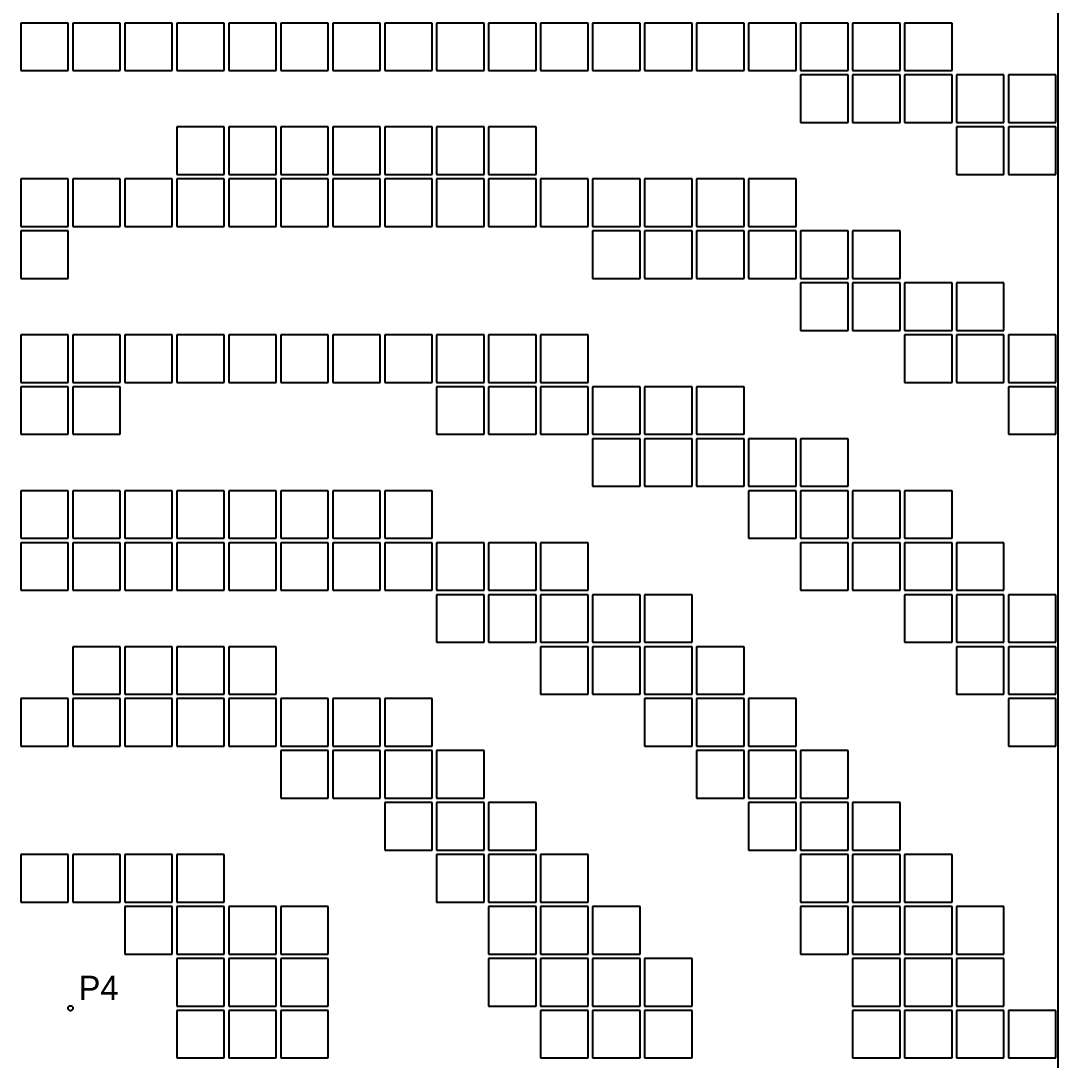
# Model space of a CAD drawing. Extents: x -243 to 243, y -243 to 243.
# Drawn here: x 115.5 to 243.2, y -128 to 0 of the extents above; entities that cross this region are included whole.
import ezdxf

# ---------------------------------------------------------------- set-up
doc = ezdxf.new("R2010")
doc.units = 0

msp = doc.modelspace()

# ---------------------------------------------------------------- linework, layer by layer
at = {"layer": 'BOARD'}
msp.add_line((243.2, -243.2), (243.2, 243.2), dxfattribs=at)
at = {"layer": 'FEEDS'}
msp.add_circle((121.6, -121.6), 0.3, dxfattribs=at)
at = {"layer": 'PATCHES'}
for p, q in [((121.325, -0.275), (115.475, -0.275)), ((115.475, -0.275), (115.475, -6.125)), ((121.325, -6.125), (121.325, -0.275)), ((127.725, -0.275), (121.875, -0.275)), ((121.875, -0.275), (121.875, -6.125)), ((127.725, -6.125), (127.725, -0.275)), ((134.125, -0.275), (128.275, -0.275)), ((128.275, -0.275), (128.275, -6.125)), ((134.125, -6.125), (134.125, -0.275)), ((140.525, -0.275), (134.675, -0.275)), ((134.675, -0.275), (134.675, -6.125)), ((140.525, -6.125), (140.525, -0.275)), ((146.925, -0.275), (141.075, -0.275)), ((141.075, -0.275), (141.075, -6.125)), ((146.925, -6.125), (146.925, -0.275)), ((153.325, -0.275), (147.475, -0.275)), ((147.475, -0.275), (147.475, -6.125)), ((153.325, -6.125), (153.325, -0.275)), ((159.725, -0.275), (153.875, -0.275)), ((153.875, -0.275), (153.875, -6.125)), ((159.725, -6.125), (159.725, -0.275)), ((166.125, -0.275), (160.275, -0.275)), ((160.275, -0.275), (160.275, -6.125)), ((166.125, -6.125), (166.125, -0.275)), ((172.525, -0.275), (166.675, -0.275)), ((166.675, -0.275), (166.675, -6.125)), ((172.525, -6.125), (172.525, -0.275)), ((178.925, -0.275), (173.075, -0.275)), ((173.075, -0.275), (173.075, -6.125)), ((178.925, -6.125), (178.925, -0.275)), ((185.325, -0.275), (179.475, -0.275)), ((179.475, -0.275), (179.475, -6.125)), ((185.325, -6.125), (185.325, -0.275)), ((191.725, -0.275), (185.875, -0.275)), ((185.875, -0.275), (185.875, -6.125)), ((191.725, -6.125), (191.725, -0.275)), ((198.125, -0.275), (192.275, -0.275)), ((192.275, -0.275), (192.275, -6.125)), ((198.125, -6.125), (198.125, -0.275)), ((204.525, -0.275), (198.675, -0.275)), ((198.675, -0.275), (198.675, -6.125)), ((204.525, -6.125), (204.525, -0.275)), ((210.925, -0.275), (205.075, -0.275)), ((205.075, -0.275), (205.075, -6.125)), ((210.925, -6.125), (210.925, -0.275)), ((217.325, -0.275), (211.475, -0.275)), ((211.475, -0.275), (211.475, -6.125)), ((217.325, -6.125), (217.325, -0.275)), ((223.725, -0.275), (217.875, -0.275)), ((217.875, -0.275), (217.875, -6.125)), ((223.725, -6.125), (223.725, -0.275)), ((230.125, -0.275), (224.275, -0.275)), ((224.275, -0.275), (224.275, -6.125)), ((230.125, -6.125), (230.125, -0.275)), ((115.475, -6.125), (121.325, -6.125)), ((121.875, -6.125), (127.725, -6.125)), ((128.275, -6.125), (134.125, -6.125)), ((134.675, -6.125), (140.525, -6.125)), ((141.075, -6.125), (146.925, -6.125)), ((147.475, -6.125), (153.325, -6.125)), ((153.875, -6.125), (159.725, -6.125)), ((160.275, -6.125), (166.125, -6.125)), ((166.675, -6.125), (172.525, -6.125)), ((173.075, -6.125), (178.925, -6.125)), ((179.475, -6.125), (185.325, -6.125)), ((185.875, -6.125), (191.725, -6.125)), ((192.275, -6.125), (198.125, -6.125)), ((198.675, -6.125), (204.525, -6.125)), ((205.075, -6.125), (210.925, -6.125)), ((211.475, -6.125), (217.325, -6.125)), ((217.875, -6.125), (223.725, -6.125)), ((224.275, -6.125), (230.125, -6.125)), ((217.325, -6.675), (211.475, -6.675)), ((211.475, -6.675), (211.475, -12.525)), ((217.325, -12.525), (217.325, -6.675)), ((223.725, -6.675), (217.875, -6.675)), ((217.875, -6.675), (217.875, -12.525)), ((223.725, -12.525), (223.725, -6.675)), ((230.125, -6.675), (224.275, -6.675)), ((224.275, -6.675), (224.275, -12.525)), ((230.125, -12.525), (230.125, -6.675)), ((236.525, -6.675), (230.675, -6.675)), ((230.675, -6.675), (230.675, -12.525)), ((236.525, -12.525), (236.525, -6.675)), ((242.925, -6.675), (237.075, -6.675)), ((237.075, -6.675), (237.075, -12.525)), ((242.925, -12.525), (242.925, -6.675)), ((211.475, -12.525), (217.325, -12.525)), ((217.875, -12.525), (223.725, -12.525)), ((224.275, -12.525), (230.125, -12.525)), ((230.675, -12.525), (236.525, -12.525)), ((237.075, -12.525), (242.925, -12.525)), ((140.525, -13.075), (134.675, -13.075)), ((134.675, -13.075), (134.675, -18.925)), ((140.525, -18.925), (140.525, -13.075)), ((146.925, -13.075), (141.075, -13.075)), ((141.075, -13.075), (141.075, -18.925)), ((146.925, -18.925), (146.925, -13.075)), ((153.325, -13.075), (147.475, -13.075)), ((147.475, -13.075), (147.475, -18.925)), ((153.325, -18.925), (153.325, -13.075)), ((159.725, -13.075), (153.875, -13.075)), ((153.875, -13.075), (153.875, -18.925)), ((159.725, -18.925), (159.725, -13.075)), ((166.125, -13.075), (160.275, -13.075)), ((160.275, -13.075), (160.275, -18.925)), ((166.125, -18.925), (166.125, -13.075)), ((172.525, -13.075), (166.675, -13.075)), ((166.675, -13.075), (166.675, -18.925)), ((172.525, -18.925), (172.525, -13.075)), ((178.925, -13.075), (173.075, -13.075)), ((173.075, -13.075), (173.075, -18.925)), ((178.925, -18.925), (178.925, -13.075)), ((236.525, -13.075), (230.675, -13.075)), ((230.675, -13.075), (230.675, -18.925)), ((236.525, -18.925), (236.525, -13.075)), ((242.925, -13.075), (237.075, -13.075)), ((237.075, -13.075), (237.075, -18.925)), ((242.925, -18.925), (242.925, -13.075)), ((134.675, -18.925), (140.525, -18.925)), ((141.075, -18.925), (146.925, -18.925)), ((147.475, -18.925), (153.325, -18.925)), ((153.875, -18.925), (159.725, -18.925)), ((160.275, -18.925), (166.125, -18.925)), ((166.675, -18.925), (172.525, -18.925)), ((173.075, -18.925), (178.925, -18.925)), ((230.675, -18.925), (236.525, -18.925)), ((237.075, -18.925), (242.925, -18.925)), ((121.325, -19.475), (115.475, -19.475)), ((115.475, -19.475), (115.475, -25.325)), ((121.325, -25.325), (121.325, -19.475)), ((127.725, -19.475), (121.875, -19.475)), ((121.875, -19.475), (121.875, -25.325)), ((127.725, -25.325), (127.725, -19.475)), ((134.125, -19.475), (128.275, -19.475)), ((128.275, -19.475), (128.275, -25.325)), ((134.125, -25.325), (134.125, -19.475)), ((140.525, -19.475), (134.675, -19.475)), ((134.675, -19.475), (134.675, -25.325)), ((140.525, -25.325), (140.525, -19.475)), ((146.925, -19.475), (141.075, -19.475)), ((141.075, -19.475), (141.075, -25.325)), ((146.925, -25.325), (146.925, -19.475)), ((153.325, -19.475), (147.475, -19.475)), ((147.475, -19.475), (147.475, -25.325)), ((153.325, -25.325), (153.325, -19.475)), ((159.725, -19.475), (153.875, -19.475)), ((153.875, -19.475), (153.875, -25.325)), ((159.725, -25.325), (159.725, -19.475)), ((166.125, -19.475), (160.275, -19.475)), ((160.275, -19.475), (160.275, -25.325)), ((166.125, -25.325), (166.125, -19.475)), ((172.525, -19.475), (166.675, -19.475)), ((166.675, -19.475), (166.675, -25.325)), ((172.525, -25.325), (172.525, -19.475)), ((178.925, -19.475), (173.075, -19.475)), ((173.075, -19.475), (173.075, -25.325)), ((178.925, -25.325), (178.925, -19.475)), ((185.325, -19.475), (179.475, -19.475)), ((179.475, -19.475), (179.475, -25.325)), ((185.325, -25.325), (185.325, -19.475)), ((191.725, -19.475), (185.875, -19.475)), ((185.875, -19.475), (185.875, -25.325)), ((191.725, -25.325), (191.725, -19.475)), ((198.125, -19.475), (192.275, -19.475)), ((192.275, -19.475), (192.275, -25.325)), ((198.125, -25.325), (198.125, -19.475)), ((204.525, -19.475), (198.675, -19.475)), ((198.675, -19.475), (198.675, -25.325)), ((204.525, -25.325), (204.525, -19.475)), ((210.925, -19.475), (205.075, -19.475)), ((205.075, -19.475), (205.075, -25.325)), ((210.925, -25.325), (210.925, -19.475)), ((115.475, -25.325), (121.325, -25.325)), ((121.875, -25.325), (127.725, -25.325)), ((128.275, -25.325), (134.125, -25.325)), ((134.675, -25.325), (140.525, -25.325)), ((141.075, -25.325), (146.925, -25.325)), ((147.475, -25.325), (153.325, -25.325)), ((153.875, -25.325), (159.725, -25.325)), ((160.275, -25.325), (166.125, -25.325)), ((166.675, -25.325), (172.525, -25.325)), ((173.075, -25.325), (178.925, -25.325)), ((179.475, -25.325), (185.325, -25.325)), ((185.875, -25.325), (191.725, -25.325)), ((192.275, -25.325), (198.125, -25.325)), ((198.675, -25.325), (204.525, -25.325)), ((205.075, -25.325), (210.925, -25.325)), ((121.325, -25.875), (115.475, -25.875)), ((115.475, -25.875), (115.475, -31.725)), ((121.325, -31.725), (121.325, -25.875)), ((191.725, -25.875), (185.875, -25.875)), ((185.875, -25.875), (185.875, -31.725)), ((191.725, -31.725), (191.725, -25.875)), ((198.125, -25.875), (192.275, -25.875)), ((192.275, -25.875), (192.275, -31.725)), ((198.125, -31.725), (198.125, -25.875)), ((204.525, -25.875), (198.675, -25.875)), ((198.675, -25.875), (198.675, -31.725)), ((204.525, -31.725), (204.525, -25.875)), ((210.925, -25.875), (205.075, -25.875)), ((205.075, -25.875), (205.075, -31.725)), ((210.925, -31.725), (210.925, -25.875)), ((217.325, -25.875), (211.475, -25.875)), ((211.475, -25.875), (211.475, -31.725)), ((217.325, -31.725), (217.325, -25.875)), ((223.725, -25.875), (217.875, -25.875)), ((217.875, -25.875), (217.875, -31.725)), ((223.725, -31.725), (223.725, -25.875)), ((115.475, -31.725), (121.325, -31.725)), ((185.875, -31.725), (191.725, -31.725)), ((192.275, -31.725), (198.125, -31.725)), ((198.675, -31.725), (204.525, -31.725)), ((205.075, -31.725), (210.925, -31.725)), ((211.475, -31.725), (217.325, -31.725)), ((217.875, -31.725), (223.725, -31.725)), ((217.325, -32.275), (211.475, -32.275)), ((211.475, -32.275), (211.475, -38.125)), ((217.325, -38.125), (217.325, -32.275)), ((223.725, -32.275), (217.875, -32.275)), ((217.875, -32.275), (217.875, -38.125)), ((223.725, -38.125), (223.725, -32.275)), ((230.125, -32.275), (224.275, -32.275)), ((224.275, -32.275), (224.275, -38.125)), ((230.125, -38.125), (230.125, -32.275)), ((236.525, -32.275), (230.675, -32.275)), ((230.675, -32.275), (230.675, -38.125)), ((236.525, -38.125), (236.525, -32.275)), ((211.475, -38.125), (217.325, -38.125)), ((217.875, -38.125), (223.725, -38.125)), ((224.275, -38.125), (230.125, -38.125)), ((230.675, -38.125), (236.525, -38.125)), ((121.325, -38.675), (115.475, -38.675)), ((115.475, -38.675), (115.475, -44.525)), ((121.325, -44.525), (121.325, -38.675)), ((127.725, -38.675), (121.875, -38.675)), ((121.875, -38.675), (121.875, -44.525)), ((127.725, -44.525), (127.725, -38.675)), ((134.125, -38.675), (128.275, -38.675)), ((128.275, -38.675), (128.275, -44.525)), ((134.125, -44.525), (134.125, -38.675)), ((140.525, -38.675), (134.675, -38.675)), ((134.675, -38.675), (134.675, -44.525)), ((140.525, -44.525), (140.525, -38.675)), ((146.925, -38.675), (141.075, -38.675)), ((141.075, -38.675), (141.075, -44.525)), ((146.925, -44.525), (146.925, -38.675)), ((153.325, -38.675), (147.475, -38.675)), ((147.475, -38.675), (147.475, -44.525)), ((153.325, -44.525), (153.325, -38.675)), ((159.725, -38.675), (153.875, -38.675)), ((153.875, -38.675), (153.875, -44.525)), ((159.725, -44.525), (159.725, -38.675)), ((166.125, -38.675), (160.275, -38.675)), ((160.275, -38.675), (160.275, -44.525)), ((166.125, -44.525), (166.125, -38.675)), ((172.525, -38.675), (166.675, -38.675)), ((166.675, -38.675), (166.675, -44.525)), ((172.525, -44.525), (172.525, -38.675)), ((178.925, -38.675), (173.075, -38.675)), ((173.075, -38.675), (173.075, -44.525)), ((178.925, -44.525), (178.925, -38.675)), ((185.325, -38.675), (179.475, -38.675)), ((179.475, -38.675), (179.475, -44.525)), ((185.325, -44.525), (185.325, -38.675)), ((230.125, -38.675), (224.275, -38.675)), ((224.275, -38.675), (224.275, -44.525)), ((230.125, -44.525), (230.125, -38.675)), ((236.525, -38.675), (230.675, -38.675)), ((230.675, -38.675), (230.675, -44.525)), ((236.525, -44.525), (236.525, -38.675)), ((242.925, -38.675), (237.075, -38.675)), ((237.075, -38.675), (237.075, -44.525)), ((242.925, -44.525), (242.925, -38.675)), ((115.475, -44.525), (121.325, -44.525)), ((121.875, -44.525), (127.725, -44.525)), ((128.275, -44.525), (134.125, -44.525)), ((134.675, -44.525), (140.525, -44.525)), ((141.075, -44.525), (146.925, -44.525)), ((147.475, -44.525), (153.325, -44.525)), ((153.875, -44.525), (159.725, -44.525)), ((160.275, -44.525), (166.125, -44.525)), ((166.675, -44.525), (172.525, -44.525)), ((173.075, -44.525), (178.925, -44.525)), ((179.475, -44.525), (185.325, -44.525)), ((224.275, -44.525), (230.125, -44.525)), ((230.675, -44.525), (236.525, -44.525)), ((237.075, -44.525), (242.925, -44.525)), ((121.325, -45.075), (115.475, -45.075)), ((115.475, -45.075), (115.475, -50.925)), ((121.325, -50.925), (121.325, -45.075)), ((127.725, -45.075), (121.875, -45.075)), ((121.875, -45.075), (121.875, -50.925)), ((127.725, -50.925), (127.725, -45.075)), ((172.525, -45.075), (166.675, -45.075)), ((166.675, -45.075), (166.675, -50.925)), ((172.525, -50.925), (172.525, -45.075)), ((178.925, -45.075), (173.075, -45.075)), ((173.075, -45.075), (173.075, -50.925)), ((178.925, -50.925), (178.925, -45.075)), ((185.325, -45.075), (179.475, -45.075)), ((179.475, -45.075), (179.475, -50.925)), ((185.325, -50.925), (185.325, -45.075)), ((191.725, -45.075), (185.875, -45.075)), ((185.875, -45.075), (185.875, -50.925)), ((191.725, -50.925), (191.725, -45.075)), ((198.125, -45.075), (192.275, -45.075)), ((192.275, -45.075), (192.275, -50.925)), ((198.125, -50.925), (198.125, -45.075)), ((204.525, -45.075), (198.675, -45.075)), ((198.675, -45.075), (198.675, -50.925)), ((204.525, -50.925), (204.525, -45.075)), ((242.925, -45.075), (237.075, -45.075)), ((237.075, -45.075), (237.075, -50.925)), ((242.925, -50.925), (242.925, -45.075)), ((115.475, -50.925), (121.325, -50.925)), ((121.875, -50.925), (127.725, -50.925)), ((166.675, -50.925), (172.525, -50.925)), ((173.075, -50.925), (178.925, -50.925)), ((179.475, -50.925), (185.325, -50.925)), ((185.875, -50.925), (191.725, -50.925)), ((192.275, -50.925), (198.125, -50.925)), ((198.675, -50.925), (204.525, -50.925)), ((237.075, -50.925), (242.925, -50.925)), ((191.725, -51.475), (185.875, -51.475)), ((185.875, -51.475), (185.875, -57.325)), ((191.725, -57.325), (191.725, -51.475)), ((198.125, -51.475), (192.275, -51.475)), ((192.275, -51.475), (192.275, -57.325)), ((198.125, -57.325), (198.125, -51.475)), ((204.525, -51.475), (198.675, -51.475)), ((198.675, -51.475), (198.675, -57.325)), ((204.525, -57.325), (204.525, -51.475)), ((210.925, -51.475), (205.075, -51.475)), ((205.075, -51.475), (205.075, -57.325)), ((210.925, -57.325), (210.925, -51.475)), ((217.325, -51.475), (211.475, -51.475)), ((211.475, -51.475), (211.475, -57.325)), ((217.325, -57.325), (217.325, -51.475)), ((185.875, -57.325), (191.725, -57.325)), ((192.275, -57.325), (198.125, -57.325)), ((198.675, -57.325), (204.525, -57.325)), ((205.075, -57.325), (210.925, -57.325)), ((211.475, -57.325), (217.325, -57.325)), ((121.325, -57.875), (115.475, -57.875)), ((115.475, -57.875), (115.475, -63.725)), ((121.325, -63.725), (121.325, -57.875)), ((127.725, -57.875), (121.875, -57.875)), ((121.875, -57.875), (121.875, -63.725)), ((127.725, -63.725), (127.725, -57.875)), ((134.125, -57.875), (128.275, -57.875)), ((128.275, -57.875), (128.275, -63.725)), ((134.125, -63.725), (134.125, -57.875)), ((140.525, -57.875), (134.675, -57.875)), ((134.675, -57.875), (134.675, -63.725)), ((140.525, -63.725), (140.525, -57.875)), ((146.925, -57.875), (141.075, -57.875)), ((141.075, -57.875), (141.075, -63.725)), ((146.925, -63.725), (146.925, -57.875)), ((153.325, -57.875), (147.475, -57.875)), ((147.475, -57.875), (147.475, -63.725)), ((153.325, -63.725), (153.325, -57.875)), ((159.725, -57.875), (153.875, -57.875)), ((153.875, -57.875), (153.875, -63.725)), ((159.725, -63.725), (159.725, -57.875)), ((166.125, -57.875), (160.275, -57.875)), ((160.275, -57.875), (160.275, -63.725)), ((166.125, -63.725), (166.125, -57.875)), ((210.925, -57.875), (205.075, -57.875)), ((205.075, -57.875), (205.075, -63.725)), ((210.925, -63.725), (210.925, -57.875)), ((217.325, -57.875), (211.475, -57.875)), ((211.475, -57.875), (211.475, -63.725)), ((217.325, -63.725), (217.325, -57.875)), ((223.725, -57.875), (217.875, -57.875)), ((217.875, -57.875), (217.875, -63.725)), ((223.725, -63.725), (223.725, -57.875)), ((230.125, -57.875), (224.275, -57.875)), ((224.275, -57.875), (224.275, -63.725)), ((230.125, -63.725), (230.125, -57.875)), ((115.475, -63.725), (121.325, -63.725)), ((121.875, -63.725), (127.725, -63.725)), ((128.275, -63.725), (134.125, -63.725)), ((134.675, -63.725), (140.525, -63.725)), ((141.075, -63.725), (146.925, -63.725)), ((147.475, -63.725), (153.325, -63.725)), ((153.875, -63.725), (159.725, -63.725)), ((160.275, -63.725), (166.125, -63.725)), ((205.075, -63.725), (210.925, -63.725)), ((211.475, -63.725), (217.325, -63.725)), ((217.875, -63.725), (223.725, -63.725)), ((224.275, -63.725), (230.125, -63.725)), ((121.325, -64.275), (115.475, -64.275)), ((115.475, -64.275), (115.475, -70.125)), ((121.325, -70.125), (121.325, -64.275)), ((127.725, -64.275), (121.875, -64.275)), ((121.875, -64.275), (121.875, -70.125)), ((127.725, -70.125), (127.725, -64.275)), ((134.125, -64.275), (128.275, -64.275)), ((128.275, -64.275), (128.275, -70.125)), ((134.125, -70.125), (134.125, -64.275)), ((140.525, -64.275), (134.675, -64.275)), ((134.675, -64.275), (134.675, -70.125)), ((140.525, -70.125), (140.525, -64.275)), ((146.925, -64.275), (141.075, -64.275)), ((141.075, -64.275), (141.075, -70.125)), ((146.925, -70.125), (146.925, -64.275)), ((153.325, -64.275), (147.475, -64.275)), ((147.475, -64.275), (147.475, -70.125)), ((153.325, -70.125), (153.325, -64.275)), ((159.725, -64.275), (153.875, -64.275)), ((153.875, -64.275), (153.875, -70.125)), ((159.725, -70.125), (159.725, -64.275)), ((166.125, -64.275), (160.275, -64.275)), ((160.275, -64.275), (160.275, -70.125)), ((166.125, -70.125), (166.125, -64.275)), ((172.525, -64.275), (166.675, -64.275)), ((166.675, -64.275), (166.675, -70.125)), ((172.525, -70.125), (172.525, -64.275)), ((178.925, -64.275), (173.075, -64.275)), ((173.075, -64.275), (173.075, -70.125)), ((178.925, -70.125), (178.925, -64.275)), ((185.325, -64.275), (179.475, -64.275)), ((179.475, -64.275), (179.475, -70.125)), ((185.325, -70.125), (185.325, -64.275)), ((217.325, -64.275), (211.475, -64.275)), ((211.475, -64.275), (211.475, -70.125)), ((217.325, -70.125), (217.325, -64.275)), ((223.725, -64.275), (217.875, -64.275)), ((217.875, -64.275), (217.875, -70.125)), ((223.725, -70.125), (223.725, -64.275)), ((230.125, -64.275), (224.275, -64.275)), ((224.275, -64.275), (224.275, -70.125)), ((230.125, -70.125), (230.125, -64.275)), ((236.525, -64.275), (230.675, -64.275)), ((230.675, -64.275), (230.675, -70.125)), ((236.525, -70.125), (236.525, -64.275)), ((115.475, -70.125), (121.325, -70.125)), ((121.875, -70.125), (127.725, -70.125)), ((128.275, -70.125), (134.125, -70.125)), ((134.675, -70.125), (140.525, -70.125)), ((141.075, -70.125), (146.925, -70.125)), ((147.475, -70.125), (153.325, -70.125)), ((153.875, -70.125), (159.725, -70.125)), ((160.275, -70.125), (166.125, -70.125)), ((166.675, -70.125), (172.525, -70.125)), ((173.075, -70.125), (178.925, -70.125)), ((179.475, -70.125), (185.325, -70.125)), ((211.475, -70.125), (217.325, -70.125)), ((217.875, -70.125), (223.725, -70.125)), ((224.275, -70.125), (230.125, -70.125)), ((230.675, -70.125), (236.525, -70.125)), ((172.525, -70.675), (166.675, -70.675)), ((166.675, -70.675), (166.675, -76.525)), ((172.525, -76.525), (172.525, -70.675)), ((178.925, -70.675), (173.075, -70.675)), ((173.075, -70.675), (173.075, -76.525)), ((178.925, -76.525), (178.925, -70.675)), ((185.325, -70.675), (179.475, -70.675)), ((179.475, -70.675), (179.475, -76.525)), ((185.325, -76.525), (185.325, -70.675)), ((191.725, -70.675), (185.875, -70.675)), ((185.875, -70.675), (185.875, -76.525)), ((191.725, -76.525), (191.725, -70.675)), ((198.125, -70.675), (192.275, -70.675)), ((192.275, -70.675), (192.275, -76.525)), ((198.125, -76.525), (198.125, -70.675)), ((230.125, -70.675), (224.275, -70.675)), ((224.275, -70.675), (224.275, -76.525)), ((230.125, -76.525), (230.125, -70.675)), ((236.525, -70.675), (230.675, -70.675)), ((230.675, -70.675), (230.675, -76.525)), ((236.525, -76.525), (236.525, -70.675)), ((242.925, -70.675), (237.075, -70.675)), ((237.075, -70.675), (237.075, -76.525)), ((242.925, -76.525), (242.925, -70.675)), ((166.675, -76.525), (172.525, -76.525)), ((173.075, -76.525), (178.925, -76.525)), ((179.475, -76.525), (185.325, -76.525)), ((185.875, -76.525), (191.725, -76.525)), ((192.275, -76.525), (198.125, -76.525)), ((224.275, -76.525), (230.125, -76.525)), ((230.675, -76.525), (236.525, -76.525)), ((237.075, -76.525), (242.925, -76.525)), ((127.725, -77.075), (121.875, -77.075)), ((121.875, -77.075), (121.875, -82.925)), ((127.725, -82.925), (127.725, -77.075)), ((134.125, -77.075), (128.275, -77.075)), ((128.275, -77.075), (128.275, -82.925)), ((134.125, -82.925), (134.125, -77.075)), ((140.525, -77.075), (134.675, -77.075)), ((134.675, -77.075), (134.675, -82.925)), ((140.525, -82.925), (140.525, -77.075)), ((146.925, -77.075), (141.075, -77.075)), ((141.075, -77.075), (141.075, -82.925)), ((146.925, -82.925), (146.925, -77.075)), ((185.325, -77.075), (179.475, -77.075)), ((179.475, -77.075), (179.475, -82.925)), ((185.325, -82.925), (185.325, -77.075)), ((191.725, -77.075), (185.875, -77.075)), ((185.875, -77.075), (185.875, -82.925)), ((191.725, -82.925), (191.725, -77.075)), ((198.125, -77.075), (192.275, -77.075)), ((192.275, -77.075), (192.275, -82.925)), ((198.125, -82.925), (198.125, -77.075)), ((204.525, -77.075), (198.675, -77.075)), ((198.675, -77.075), (198.675, -82.925)), ((204.525, -82.925), (204.525, -77.075)), ((236.525, -77.075), (230.675, -77.075)), ((230.675, -77.075), (230.675, -82.925)), ((236.525, -82.925), (236.525, -77.075)), ((242.925, -77.075), (237.075, -77.075)), ((237.075, -77.075), (237.075, -82.925)), ((242.925, -82.925), (242.925, -77.075)), ((121.875, -82.925), (127.725, -82.925)), ((128.275, -82.925), (134.125, -82.925)), ((134.675, -82.925), (140.525, -82.925)), ((141.075, -82.925), (146.925, -82.925)), ((179.475, -82.925), (185.325, -82.925)), ((185.875, -82.925), (191.725, -82.925)), ((192.275, -82.925), (198.125, -82.925)), ((198.675, -82.925), (204.525, -82.925)), ((230.675, -82.925), (236.525, -82.925)), ((237.075, -82.925), (242.925, -82.925)), ((121.325, -83.475), (115.475, -83.475)), ((115.475, -83.475), (115.475, -89.325)), ((121.325, -89.325), (121.325, -83.475)), ((127.725, -83.475), (121.875, -83.475)), ((121.875, -83.475), (121.875, -89.325)), ((127.725, -89.325), (127.725, -83.475)), ((134.125, -83.475), (128.275, -83.475)), ((128.275, -83.475), (128.275, -89.325)), ((134.125, -89.325), (134.125, -83.475)), ((140.525, -83.475), (134.675, -83.475)), ((134.675, -83.475), (134.675, -89.325)), ((140.525, -89.325), (140.525, -83.475)), ((146.925, -83.475), (141.075, -83.475)), ((141.075, -83.475), (141.075, -89.325)), ((146.925, -89.325), (146.925, -83.475)), ((153.325, -83.475), (147.475, -83.475)), ((147.475, -83.475), (147.475, -89.325)), ((153.325, -89.325), (153.325, -83.475)), ((159.725, -83.475), (153.875, -83.475)), ((153.875, -83.475), (153.875, -89.325)), ((159.725, -89.325), (159.725, -83.475)), ((166.125, -83.475), (160.275, -83.475)), ((160.275, -83.475), (160.275, -89.325)), ((166.125, -89.325), (166.125, -83.475)), ((198.125, -83.475), (192.275, -83.475)), ((192.275, -83.475), (192.275, -89.325)), ((198.125, -89.325), (198.125, -83.475)), ((204.525, -83.475), (198.675, -83.475)), ((198.675, -83.475), (198.675, -89.325)), ((204.525, -89.325), (204.525, -83.475)), ((210.925, -83.475), (205.075, -83.475)), ((205.075, -83.475), (205.075, -89.325)), ((210.925, -89.325), (210.925, -83.475)), ((242.925, -83.475), (237.075, -83.475)), ((237.075, -83.475), (237.075, -89.325)), ((242.925, -89.325), (242.925, -83.475)), ((115.475, -89.325), (121.325, -89.325)), ((121.875, -89.325), (127.725, -89.325)), ((128.275, -89.325), (134.125, -89.325)), ((134.675, -89.325), (140.525, -89.325)), ((141.075, -89.325), (146.925, -89.325)), ((147.475, -89.325), (153.325, -89.325)), ((153.875, -89.325), (159.725, -89.325)), ((160.275, -89.325), (166.125, -89.325)), ((192.275, -89.325), (198.125, -89.325)), ((198.675, -89.325), (204.525, -89.325)), ((205.075, -89.325), (210.925, -89.325)), ((237.075, -89.325), (242.925, -89.325)), ((153.325, -89.875), (147.475, -89.875)), ((147.475, -89.875), (147.475, -95.725)), ((153.325, -95.725), (153.325, -89.875)), ((159.725, -89.875), (153.875, -89.875)), ((153.875, -89.875), (153.875, -95.725)), ((159.725, -95.725), (159.725, -89.875)), ((166.125, -89.875), (160.275, -89.875)), ((160.275, -89.875), (160.275, -95.725)), ((166.125, -95.725), (166.125, -89.875)), ((172.525, -89.875), (166.675, -89.875)), ((166.675, -89.875), (166.675, -95.725)), ((172.525, -95.725), (172.525, -89.875)), ((204.525, -89.875), (198.675, -89.875)), ((198.675, -89.875), (198.675, -95.725)), ((204.525, -95.725), (204.525, -89.875)), ((210.925, -89.875), (205.075, -89.875)), ((205.075, -89.875), (205.075, -95.725)), ((210.925, -95.725), (210.925, -89.875)), ((217.325, -89.875), (211.475, -89.875)), ((211.475, -89.875), (211.475, -95.725)), ((217.325, -95.725), (217.325, -89.875)), ((147.475, -95.725), (153.325, -95.725)), ((153.875, -95.725), (159.725, -95.725)), ((160.275, -95.725), (166.125, -95.725)), ((166.675, -95.725), (172.525, -95.725)), ((198.675, -95.725), (204.525, -95.725)), ((205.075, -95.725), (210.925, -95.725)), ((211.475, -95.725), (217.325, -95.725)), ((166.125, -96.275), (160.275, -96.275)), ((160.275, -96.275), (160.275, -102.125)), ((166.125, -102.125), (166.125, -96.275)), ((172.525, -96.275), (166.675, -96.275)), ((166.675, -96.275), (166.675, -102.125)), ((172.525, -102.125), (172.525, -96.275)), ((178.925, -96.275), (173.075, -96.275)), ((173.075, -96.275), (173.075, -102.125)), ((178.925, -102.125), (178.925, -96.275)), ((210.925, -96.275), (205.075, -96.275)), ((205.075, -96.275), (205.075, -102.125)), ((210.925, -102.125), (210.925, -96.275)), ((217.325, -96.275), (211.475, -96.275)), ((211.475, -96.275), (211.475, -102.125)), ((217.325, -102.125), (217.325, -96.275)), ((223.725, -96.275), (217.875, -96.275)), ((217.875, -96.275), (217.875, -102.125)), ((223.725, -102.125), (223.725, -96.275)), ((160.275, -102.125), (166.125, -102.125)), ((166.675, -102.125), (172.525, -102.125)), ((173.075, -102.125), (178.925, -102.125)), ((205.075, -102.125), (210.925, -102.125)), ((211.475, -102.125), (217.325, -102.125)), ((217.875, -102.125), (223.725, -102.125)), ((121.325, -102.675), (115.475, -102.675)), ((115.475, -102.675), (115.475, -108.525)), ((121.325, -108.525), (121.325, -102.675)), ((127.725, -102.675), (121.875, -102.675)), ((121.875, -102.675), (121.875, -108.525)), ((127.725, -108.525), (127.725, -102.675)), ((134.125, -102.675), (128.275, -102.675)), ((128.275, -102.675), (128.275, -108.525)), ((134.125, -108.525), (134.125, -102.675)), ((140.525, -102.675), (134.675, -102.675)), ((134.675, -102.675), (134.675, -108.525)), ((140.525, -108.525), (140.525, -102.675)), ((172.525, -102.675), (166.675, -102.675)), ((166.675, -102.675), (166.675, -108.525)), ((172.525, -108.525), (172.525, -102.675)), ((178.925, -102.675), (173.075, -102.675)), ((173.075, -102.675), (173.075, -108.525)), ((178.925, -108.525), (178.925, -102.675)), ((185.325, -102.675), (179.475, -102.675)), ((179.475, -102.675), (179.475, -108.525)), ((185.325, -108.525), (185.325, -102.675)), ((217.325, -102.675), (211.475, -102.675)), ((211.475, -102.675), (211.475, -108.525)), ((217.325, -108.525), (217.325, -102.675)), ((223.725, -102.675), (217.875, -102.675)), ((217.875, -102.675), (217.875, -108.525)), ((223.725, -108.525), (223.725, -102.675)), ((230.125, -102.675), (224.275, -102.675)), ((224.275, -102.675), (224.275, -108.525)), ((230.125, -108.525), (230.125, -102.675)), ((115.475, -108.525), (121.325, -108.525)), ((121.875, -108.525), (127.725, -108.525)), ((128.275, -108.525), (134.125, -108.525)), ((134.675, -108.525), (140.525, -108.525)), ((166.675, -108.525), (172.525, -108.525)), ((173.075, -108.525), (178.925, -108.525)), ((179.475, -108.525), (185.325, -108.525)), ((211.475, -108.525), (217.325, -108.525)), ((217.875, -108.525), (223.725, -108.525)), ((224.275, -108.525), (230.125, -108.525)), ((134.125, -109.075), (128.275, -109.075)), ((128.275, -109.075), (128.275, -114.925)), ((134.125, -114.925), (134.125, -109.075)), ((140.525, -109.075), (134.675, -109.075)), ((134.675, -109.075), (134.675, -114.925)), ((140.525, -114.925), (140.525, -109.075)), ((146.925, -109.075), (141.075, -109.075)), ((141.075, -109.075), (141.075, -114.925)), ((146.925, -114.925), (146.925, -109.075)), ((153.325, -109.075), (147.475, -109.075)), ((147.475, -109.075), (147.475, -114.925)), ((153.325, -114.925), (153.325, -109.075)), ((178.925, -109.075), (173.075, -109.075)), ((173.075, -109.075), (173.075, -114.925)), ((178.925, -114.925), (178.925, -109.075)), ((185.325, -109.075), (179.475, -109.075)), ((179.475, -109.075), (179.475, -114.925)), ((185.325, -114.925), (185.325, -109.075)), ((191.725, -109.075), (185.875, -109.075)), ((185.875, -109.075), (185.875, -114.925)), ((191.725, -114.925), (191.725, -109.075)), ((217.325, -109.075), (211.475, -109.075)), ((211.475, -109.075), (211.475, -114.925)), ((217.325, -114.925), (217.325, -109.075)), ((223.725, -109.075), (217.875, -109.075)), ((217.875, -109.075), (217.875, -114.925)), ((223.725, -114.925), (223.725, -109.075)), ((230.125, -109.075), (224.275, -109.075)), ((224.275, -109.075), (224.275, -114.925)), ((230.125, -114.925), (230.125, -109.075)), ((236.525, -109.075), (230.675, -109.075)), ((230.675, -109.075), (230.675, -114.925)), ((236.525, -114.925), (236.525, -109.075)), ((128.275, -114.925), (134.125, -114.925)), ((134.675, -114.925), (140.525, -114.925)), ((141.075, -114.925), (146.925, -114.925)), ((147.475, -114.925), (153.325, -114.925)), ((173.075, -114.925), (178.925, -114.925)), ((179.475, -114.925), (185.325, -114.925)), ((185.875, -114.925), (191.725, -114.925)), ((211.475, -114.925), (217.325, -114.925)), ((217.875, -114.925), (223.725, -114.925)), ((224.275, -114.925), (230.125, -114.925)), ((230.675, -114.925), (236.525, -114.925)), ((140.525, -115.475), (134.675, -115.475)), ((134.675, -115.475), (134.675, -121.325)), ((140.525, -121.325), (140.525, -115.475)), ((146.925, -115.475), (141.075, -115.475)), ((141.075, -115.475), (141.075, -121.325)), ((146.925, -121.325), (146.925, -115.475)), ((153.325, -115.475), (147.475, -115.475)), ((147.475, -115.475), (147.475, -121.325)), ((153.325, -121.325), (153.325, -115.475)), ((178.925, -115.475), (173.075, -115.475)), ((173.075, -115.475), (173.075, -121.325)), ((178.925, -121.325), (178.925, -115.475)), ((185.325, -115.475), (179.475, -115.475)), ((179.475, -115.475), (179.475, -121.325)), ((185.325, -121.325), (185.325, -115.475)), ((191.725, -115.475), (185.875, -115.475)), ((185.875, -115.475), (185.875, -121.325)), ((191.725, -121.325), (191.725, -115.475)), ((198.125, -115.475), (192.275, -115.475)), ((192.275, -115.475), (192.275, -121.325)), ((198.125, -121.325), (198.125, -115.475)), ((223.725, -115.475), (217.875, -115.475)), ((217.875, -115.475), (217.875, -121.325)), ((223.725, -121.325), (223.725, -115.475)), ((230.125, -115.475), (224.275, -115.475)), ((224.275, -115.475), (224.275, -121.325)), ((230.125, -121.325), (230.125, -115.475)), ((236.525, -115.475), (230.675, -115.475)), ((230.675, -115.475), (230.675, -121.325)), ((236.525, -121.325), (236.525, -115.475)), ((134.675, -121.325), (140.525, -121.325)), ((141.075, -121.325), (146.925, -121.325)), ((147.475, -121.325), (153.325, -121.325)), ((173.075, -121.325), (178.925, -121.325)), ((179.475, -121.325), (185.325, -121.325)), ((185.875, -121.325), (191.725, -121.325)), ((192.275, -121.325), (198.125, -121.325)), ((217.875, -121.325), (223.725, -121.325)), ((224.275, -121.325), (230.125, -121.325)), ((230.675, -121.325), (236.525, -121.325)), ((140.525, -121.875), (134.675, -121.875)), ((134.675, -121.875), (134.675, -127.725)), ((140.525, -127.725), (140.525, -121.875)), ((146.925, -121.875), (141.075, -121.875)), ((141.075, -121.875), (141.075, -127.725)), ((146.925, -127.725), (146.925, -121.875)), ((153.325, -121.875), (147.475, -121.875)), ((147.475, -121.875), (147.475, -127.725)), ((153.325, -127.725), (153.325, -121.875)), ((185.325, -121.875), (179.475, -121.875)), ((179.475, -121.875), (179.475, -127.725)), ((185.325, -127.725), (185.325, -121.875)), ((191.725, -121.875), (185.875, -121.875)), ((185.875, -121.875), (185.875, -127.725)), ((191.725, -127.725), (191.725, -121.875)), ((198.125, -121.875), (192.275, -121.875)), ((192.275, -121.875), (192.275, -127.725)), ((198.125, -127.725), (198.125, -121.875)), ((223.725, -121.875), (217.875, -121.875)), ((217.875, -121.875), (217.875, -127.725)), ((223.725, -127.725), (223.725, -121.875)), ((230.125, -121.875), (224.275, -121.875)), ((224.275, -121.875), (224.275, -127.725)), ((230.125, -127.725), (230.125, -121.875)), ((236.525, -121.875), (230.675, -121.875)), ((230.675, -121.875), (230.675, -127.725)), ((236.525, -127.725), (236.525, -121.875)), ((242.925, -121.875), (237.075, -121.875)), ((237.075, -121.875), (237.075, -127.725)), ((242.925, -127.725), (242.925, -121.875)), ((134.675, -127.725), (140.525, -127.725)), ((141.075, -127.725), (146.925, -127.725)), ((147.475, -127.725), (153.325, -127.725)), ((179.475, -127.725), (185.325, -127.725)), ((185.875, -127.725), (191.725, -127.725)), ((192.275, -127.725), (198.125, -127.725)), ((217.875, -127.725), (223.725, -127.725)), ((224.275, -127.725), (230.125, -127.725)), ((230.675, -127.725), (236.525, -127.725)), ((237.075, -127.725), (242.925, -127.725))]:
    msp.add_line(p, q, dxfattribs=at)

# ---------------------------------------------------------------- texts
at = {"layer": 'FEEDS'}
msp.add_text('P4', height=3, dxfattribs=at).set_placement((122.6, -120.6))

doc.saveas('drawing.dxf')
